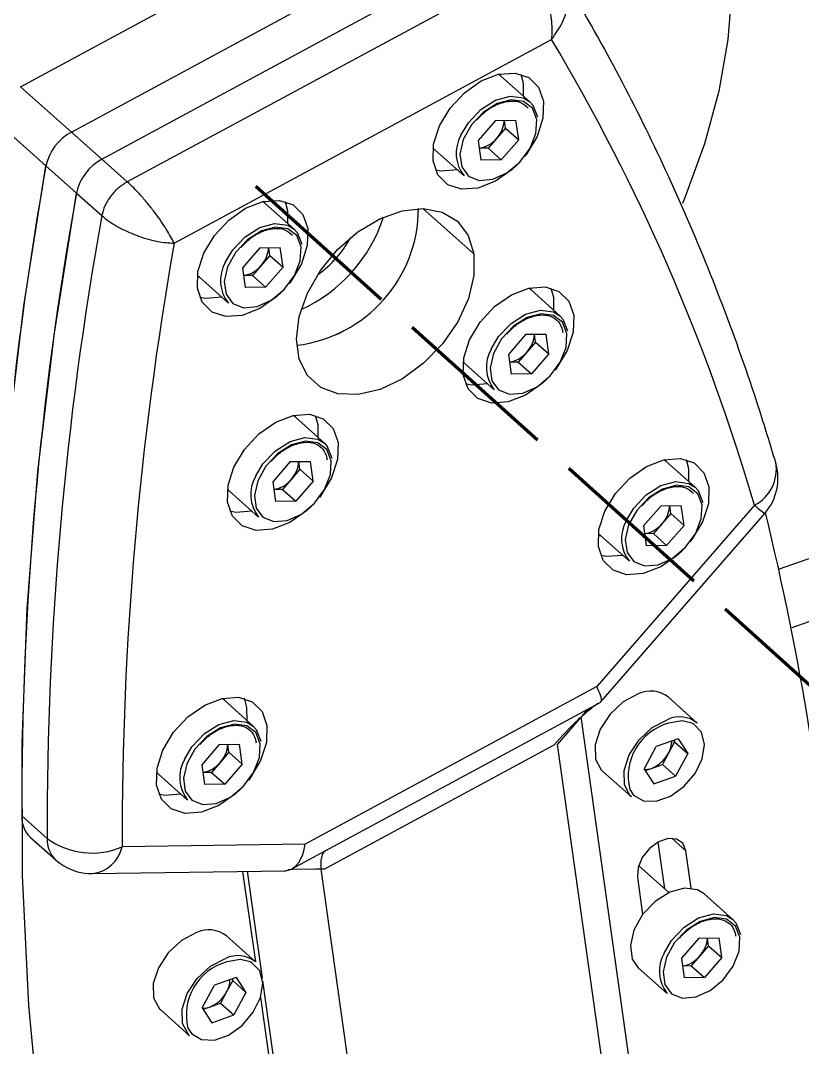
# Model space of a CAD drawing. Header units: millimetres. Extents: x -253 to 12701, y 1223 to 2077.
# Drawn here: x 3784.7 to 3840.4, y 1690.2 to 1763.3 of the extents above; entities that cross this region are included whole.
import ezdxf

# ---------------------------------------------------------------- set-up
doc = ezdxf.new("R2010")
doc.units = ezdxf.units.MM
doc.linetypes.add('ACAD_ISO02W100', pattern=[15, 12, -3])
doc.layers.add('Net Duc', color=7, linetype='ACAD_ISO02W100', lineweight=70)

msp = doc.modelspace()

# ---------------------------------------------------------------- linework, layer by layer
at = {"color": 7, "linetype": 'Continuous', "lineweight": 25}
for p, q in [((3784.667, 1758.596), (3813.093, 1773.952)), ((3788.289, 1755.373), (3816.715, 1770.729)), ((3790.462, 1753.439), (3818.888, 1768.795)), ((3820.699, 1767.183), (3792.273, 1751.827)), ((3795.618, 1747.451), (3822.507, 1761.977)), ((3818.891, 1759.363), (3818.725, 1759.492)), ((3820.956, 1757.526), (3818.891, 1759.363)), ((3788.289, 1755.373), (3784.667, 1758.596)), ((3786.476, 1752.965), (3782.854, 1756.189)), ((3818.521, 1756.203), (3817.277, 1754.773)), ((3818.521, 1756.203), (3819.964, 1756.225)), ((3819.221, 1755.655), (3819.143, 1756.212)), ((3820.163, 1754.817), (3819.964, 1756.225)), ((3790.462, 1753.439), (3788.289, 1755.373)), ((3819.221, 1755.655), (3818.599, 1754.94)), ((3819.221, 1755.655), (3820.163, 1754.817)), ((3817.277, 1754.773), (3817.476, 1753.365)), ((3818.599, 1754.94), (3817.977, 1754.225)), ((3820.163, 1754.817), (3818.919, 1753.387)), ((3814.056, 1754.245), (3814.203, 1754.095)), ((3814.203, 1754.095), (3816.267, 1752.258)), ((3817.977, 1754.225), (3817.356, 1754.216)), ((3817.977, 1754.225), (3818.919, 1753.387)), ((3786.476, 1752.965), (3788.649, 1751.031)), ((3790.462, 1753.439), (3792.273, 1751.827)), ((3818.919, 1753.387), (3817.476, 1753.365)), ((3788.649, 1751.031), (3790.46, 1749.42)), ((3802.1, 1750.292), (3801.933, 1750.42)), ((3804.164, 1748.454), (3802.1, 1750.292)), ((3801.73, 1747.131), (3800.486, 1745.702)), ((3801.73, 1747.131), (3803.172, 1747.153)), ((3802.429, 1746.584), (3802.351, 1747.141)), ((3803.371, 1745.746), (3803.172, 1747.153)), ((3802.429, 1746.584), (3801.807, 1745.869)), ((3802.429, 1746.584), (3803.371, 1745.746)), ((3800.486, 1745.702), (3800.684, 1744.294)), ((3801.807, 1745.869), (3801.185, 1745.154)), ((3803.371, 1745.746), (3802.127, 1744.316)), ((3797.264, 1745.174), (3797.411, 1745.024)), ((3797.411, 1745.024), (3799.475, 1743.186)), ((3801.185, 1745.154), (3800.564, 1745.145)), ((3801.185, 1745.154), (3802.127, 1744.316)), ((3802.127, 1744.316), (3800.684, 1744.294)), ((3821.042, 1744.124), (3820.876, 1744.253)), ((3823.107, 1742.287), (3821.042, 1744.124)), ((3820.672, 1740.964), (3819.428, 1739.534)), ((3820.672, 1740.964), (3822.115, 1740.986)), ((3821.372, 1740.416), (3821.293, 1740.973)), ((3822.314, 1739.578), (3822.115, 1740.986)), ((3821.372, 1740.416), (3820.75, 1739.701)), ((3821.372, 1740.416), (3822.314, 1739.578)), ((3819.428, 1739.534), (3819.627, 1738.126)), ((3820.75, 1739.701), (3820.128, 1738.986)), ((3822.314, 1739.578), (3821.07, 1738.148)), ((3816.206, 1739.006), (3816.353, 1738.856)), ((3816.353, 1738.856), (3818.418, 1737.019)), ((3820.128, 1738.986), (3819.507, 1738.977)), ((3820.128, 1738.986), (3821.07, 1738.148)), ((3821.07, 1738.148), (3819.627, 1738.126)), ((3878.484, 1738.217), (3838.722, 1724.239)), ((3804.25, 1735.053), (3804.084, 1735.181)), ((3806.315, 1733.215), (3804.25, 1735.053)), ((3882.106, 1734.994), (3839.627, 1720.06)), ((3803.88, 1731.892), (3802.636, 1730.463)), ((3803.88, 1731.892), (3805.323, 1731.914)), ((3804.58, 1731.345), (3804.502, 1731.902)), ((3805.522, 1730.507), (3805.323, 1731.914)), ((3830.674, 1731.901), (3830.507, 1732.03)), ((3832.738, 1730.064), (3830.674, 1731.901)), ((3804.58, 1731.345), (3803.958, 1730.63)), ((3804.58, 1731.345), (3805.522, 1730.507)), ((3802.636, 1730.463), (3802.835, 1729.055)), ((3803.958, 1730.63), (3803.336, 1729.915)), ((3805.522, 1730.507), (3804.278, 1729.077)), ((3799.415, 1729.935), (3799.562, 1729.785)), ((3799.562, 1729.785), (3801.626, 1727.947)), ((3803.336, 1729.915), (3802.715, 1729.906)), ((3803.336, 1729.915), (3804.278, 1729.077)), ((3804.278, 1729.077), (3802.835, 1729.055)), ((3836.968, 1728.795), (3825.725, 1715.874)), ((3826.011, 1714.774), (3837.697, 1728.203)), ((3830.304, 1728.741), (3829.06, 1727.311)), ((3830.304, 1728.741), (3831.746, 1728.763)), ((3831.003, 1728.193), (3830.381, 1727.478)), ((3831.003, 1728.193), (3830.925, 1728.75)), ((3831.003, 1728.193), (3831.945, 1727.355)), ((3831.945, 1727.355), (3831.746, 1728.763)), ((3830.381, 1727.478), (3829.759, 1726.764)), ((3831.945, 1727.355), (3830.701, 1725.926)), ((3825.838, 1726.784), (3825.985, 1726.633)), ((3825.985, 1726.633), (3828.049, 1724.796)), ((3829.06, 1727.311), (3829.258, 1725.904)), ((3829.759, 1726.764), (3829.138, 1726.754)), ((3829.759, 1726.764), (3830.701, 1725.926)), ((3830.701, 1725.926), (3829.258, 1725.904)), ((3825.725, 1715.874), (3804.947, 1704.65)), ((3799.189, 1714.893), (3799.023, 1715.021)), ((3832.891, 1713.272), (3830.827, 1715.109)), ((3801.254, 1713.055), (3799.189, 1714.893)), ((3804.009, 1702.879), (3825.973, 1714.744)), ((3825.094, 1714.269), (3822.896, 1711.743)), ((3831.856, 1662.318), (3824.604, 1713.706)), ((3831.528, 1712.152), (3829.968, 1711.604)), ((3831.203, 1712.038), (3831.274, 1711.927)), ((3831.528, 1712.152), (3832.216, 1711.089)), ((3798.819, 1711.732), (3797.575, 1710.303)), ((3798.819, 1711.732), (3800.262, 1711.754)), ((3799.519, 1711.185), (3799.44, 1711.742)), ((3800.461, 1710.346), (3800.262, 1711.754)), ((3806.292, 1702.864), (3822.685, 1711.72)), ((3829.095, 1709.992), (3829.968, 1711.604)), ((3831.274, 1711.927), (3830.838, 1711.122)), ((3831.274, 1711.927), (3832.216, 1711.089)), ((3799.519, 1711.185), (3798.897, 1710.47)), ((3799.519, 1711.185), (3800.461, 1710.346)), ((3830.838, 1711.122), (3830.402, 1710.316)), ((3832.216, 1711.089), (3831.343, 1709.478)), ((3797.575, 1710.303), (3797.774, 1708.895)), ((3798.897, 1710.47), (3798.275, 1709.755)), ((3800.461, 1710.346), (3799.217, 1708.917)), ((3826.138, 1709.841), (3828.203, 1708.003)), ((3829.095, 1709.992), (3829.783, 1708.93)), ((3829.167, 1709.882), (3829.622, 1710.042)), ((3829.622, 1710.042), (3830.402, 1710.316)), ((3830.402, 1710.316), (3831.343, 1709.478)), ((3794.353, 1709.775), (3794.501, 1709.625)), ((3794.501, 1709.625), (3796.565, 1707.787)), ((3798.275, 1709.755), (3797.654, 1709.746)), ((3798.275, 1709.755), (3799.217, 1708.917)), ((3829.783, 1708.93), (3831.343, 1709.478)), ((3799.217, 1708.917), (3797.774, 1708.895)), ((3786.561, 1705.044), (3784.75, 1706.656)), ((3785.367, 1705.125), (3787.178, 1703.513)), ((3830.566, 1701.454), (3830.096, 1704.787)), ((3804.947, 1704.65), (3791.908, 1704.452)), ((3806.516, 1704.241), (3806.354, 1704.13)), ((3832.459, 1701.503), (3832.083, 1704.169)), ((3789.793, 1702.54), (3803.541, 1702.748)), ((3800.495, 1702.702), (3801.403, 1696.266)), ((3804.07, 1702.83), (3803.724, 1702.803)), ((3805.704, 1702.855), (3804.07, 1702.83)), ((3805.704, 1702.855), (3804.07, 1702.83)), ((3806.079, 1702.86), (3805.704, 1702.855)), ((3830.858, 1701.194), (3828.706, 1703.109)), ((3828.62, 1702.299), (3828.996, 1699.632)), ((3835.432, 1699.269), (3833.368, 1701.106)), ((3801.407, 1696.263), (3799.342, 1698.1)), ((3832.998, 1697.946), (3831.754, 1696.516)), ((3832.998, 1697.946), (3834.441, 1697.967)), ((3833.698, 1697.398), (3833.076, 1696.683)), ((3833.698, 1697.398), (3833.619, 1697.955)), ((3833.698, 1697.398), (3834.639, 1696.56)), ((3834.639, 1696.56), (3834.441, 1697.967)), ((3833.076, 1696.683), (3832.454, 1695.968)), ((3831.754, 1696.516), (3831.953, 1695.108)), ((3832.454, 1695.968), (3831.833, 1695.959)), ((3832.454, 1695.968), (3833.395, 1695.13)), ((3834.639, 1696.56), (3833.395, 1695.13)), ((3800.043, 1695.143), (3798.483, 1694.595)), ((3800.043, 1695.143), (3800.731, 1694.081)), ((3828.679, 1695.838), (3830.744, 1694)), ((3797.611, 1692.984), (3798.483, 1694.595)), ((3799.79, 1694.919), (3799.353, 1694.113)), ((3799.718, 1695.029), (3799.79, 1694.919)), ((3799.79, 1694.919), (3800.731, 1694.081)), ((3833.395, 1695.13), (3831.953, 1695.108)), ((3799.353, 1694.113), (3798.917, 1693.308)), ((3800.731, 1694.081), (3799.859, 1692.47)), ((3801.762, 1693.724), (3807.444, 1653.464)), ((3797.611, 1692.984), (3798.299, 1691.921)), ((3797.682, 1692.874), (3798.137, 1693.033)), ((3798.137, 1693.033), (3798.917, 1693.308)), ((3798.917, 1693.308), (3799.859, 1692.47)), ((3794.654, 1692.832), (3796.718, 1690.995)), ((3798.299, 1691.921), (3799.859, 1692.47))]:
    msp.add_line(p, q, dxfattribs=at)
at = {"color": 8, "linetype": 'Continuous', "lineweight": 25}
for p, q in [((3813.324, 1749.934), (3816.972, 1746.686)), ((3822.896, 1711.743), (3830.002, 1661.394)), ((3832.083, 1704.169), (3831.08, 1705.063)), ((3800.811, 1702.707), (3801.884, 1695.1)), ((3812.784, 1655.342), (3806.078, 1702.861)), ((3801.911, 1694.911), (3807.746, 1653.57))]:
    msp.add_line(p, q, dxfattribs=at)
at = {"color": 7, "linetype": 'Continuous', "lineweight": 25, "flags": 128}
for points in [[(3835.352, 1765.534), (3835.073, 1761.961), (3834.42, 1758.279), (3833.4, 1754.528), (3832.023, 1750.75), (3831.832, 1750.289)], [(3814.06, 1753.314), (3814.097, 1754.521), (3814.516, 1755.819), (3815.275, 1757.079), (3816.3, 1758.179), (3817.492, 1759.011), (3818.733, 1759.493), (3819.901, 1759.579), (3820.883, 1759.259), (3821.583, 1758.565), (3821.931, 1757.566), (3821.895, 1756.358), (3821.476, 1755.06), (3820.717, 1753.8), (3820.605, 1753.655)], [(3820.313, 1759.501), (3820.483, 1758.855), (3820.489, 1757.941)], [(3821.449, 1756.269), (3821.138, 1757.064), (3820.501, 1757.553), (3819.624, 1757.669), (3818.624, 1757.397), (3817.637, 1756.773), (3816.797, 1755.883), (3816.216, 1754.845), (3815.974, 1753.801), (3816.102, 1752.891), (3816.584, 1752.238), (3817.355, 1751.93), (3818.31, 1752.01), (3819.32, 1752.465), (3820.249, 1753.235), (3820.972, 1754.216), (3821.391, 1755.275), (3821.449, 1756.269)], [(3820.956, 1757.526), (3821.169, 1757.292), (3821.498, 1756.451)], [(3803.176, 1625.235), (3800.955, 1629.27), (3797.362, 1636.568), (3794.149, 1644.157), (3791.32, 1652.027), (3788.881, 1660.163), (3786.835, 1668.552), (3785.186, 1677.179), (3783.937, 1686.031), (3783.089, 1695.091), (3782.645, 1704.345), (3782.605, 1713.778), (3782.969, 1723.372), (3783.737, 1733.113), (3784.906, 1742.983), (3786.476, 1752.965)], [(3820.071, 1753.056), (3819.691, 1752.7), (3818.5, 1751.868), (3817.259, 1751.386), (3816.09, 1751.3), (3815.108, 1751.62), (3814.409, 1752.314), (3814.06, 1753.314)], [(3815.801, 1752.673), (3814.642, 1752.59), (3814.23, 1752.667)], [(3803.299, 1627.014), (3803.128, 1627.336), (3799.535, 1634.634), (3796.322, 1642.223), (3793.493, 1650.093), (3791.054, 1658.229), (3789.008, 1666.618), (3787.359, 1675.245), (3786.11, 1684.097), (3785.262, 1693.157), (3784.818, 1702.411), (3784.778, 1711.844), (3785.142, 1721.438), (3785.91, 1731.179), (3787.079, 1741.049), (3788.649, 1751.031)], [(3797.269, 1744.242), (3797.305, 1745.45), (3797.724, 1746.748), (3798.483, 1748.008), (3799.509, 1749.108), (3800.7, 1749.94), (3801.941, 1750.422), (3803.11, 1750.508), (3804.092, 1750.188), (3804.791, 1749.494), (3805.14, 1748.494), (3805.103, 1747.287), (3804.684, 1745.989), (3803.925, 1744.729), (3803.813, 1744.584)], [(3803.521, 1750.43), (3803.691, 1749.784), (3803.697, 1748.87)], [(3816.972, 1746.686), (3816.975, 1745.158), (3816.582, 1743.512), (3815.818, 1741.852), (3814.73, 1740.282), (3813.388, 1738.901), (3811.876, 1737.795), (3810.288, 1737.034), (3808.724, 1736.665), (3807.283, 1736.713), (3806.055, 1737.173), (3805.117, 1738.018), (3804.529, 1739.193), (3804.327, 1740.626), (3804.524, 1742.225), (3805.107, 1743.891), (3806.04, 1745.519), (3807.264, 1747.007), (3808.703, 1748.26), (3810.266, 1749.201), (3811.854, 1749.771), (3813.368, 1749.932), (3814.713, 1749.676), (3815.805, 1749.018), (3816.574, 1748.001), (3816.972, 1746.686)], [(3804.657, 1747.198), (3804.347, 1747.993), (3803.709, 1748.481), (3802.832, 1748.597), (3801.832, 1748.325), (3800.846, 1747.702), (3800.005, 1746.812), (3799.425, 1745.774), (3799.182, 1744.73), (3799.31, 1743.82), (3799.792, 1743.167), (3800.563, 1742.859), (3801.518, 1742.938), (3802.528, 1743.394), (3803.458, 1744.164), (3804.18, 1745.145), (3804.599, 1746.204), (3804.657, 1747.198)], [(3804.164, 1748.454), (3804.377, 1748.22), (3804.706, 1747.38)], [(3803.279, 1743.984), (3802.9, 1743.629), (3801.708, 1742.797), (3800.467, 1742.315), (3799.299, 1742.229), (3798.316, 1742.549), (3797.617, 1743.243), (3797.269, 1744.242)], [(3816.211, 1738.075), (3816.248, 1739.282), (3816.666, 1740.58), (3817.425, 1741.84), (3818.451, 1742.94), (3819.642, 1743.772), (3820.883, 1744.254), (3822.052, 1744.34), (3823.034, 1744.02), (3823.734, 1743.326), (3824.082, 1742.327), (3824.045, 1741.119), (3823.627, 1739.821), (3822.868, 1738.561), (3822.755, 1738.416)], [(3822.463, 1744.262), (3822.633, 1743.616), (3822.64, 1742.702)], [(3799.009, 1743.602), (3797.85, 1743.519), (3797.439, 1743.596)], [(3823.6, 1741.03), (3823.289, 1741.825), (3822.652, 1742.314), (3821.774, 1742.43), (3820.775, 1742.158), (3819.788, 1741.534), (3818.948, 1740.644), (3818.367, 1739.606), (3818.124, 1738.562), (3818.253, 1737.652), (3818.735, 1736.999), (3819.505, 1736.691), (3820.46, 1736.771), (3821.471, 1737.226), (3822.4, 1737.996), (3823.123, 1738.977), (3823.542, 1740.036), (3823.6, 1741.03)], [(3823.107, 1742.287), (3823.32, 1742.053), (3823.648, 1741.212)], [(3822.222, 1737.817), (3821.842, 1737.461), (3820.651, 1736.629), (3819.41, 1736.147), (3818.241, 1736.061), (3817.259, 1736.381), (3816.559, 1737.075), (3816.211, 1738.075)], [(3817.951, 1737.434), (3816.792, 1737.351), (3816.381, 1737.428)], [(3799.419, 1729.003), (3799.456, 1730.211), (3799.875, 1731.509), (3800.634, 1732.769), (3801.659, 1733.869), (3802.851, 1734.701), (3804.092, 1735.183), (3805.26, 1735.269), (3806.242, 1734.949), (3806.942, 1734.255), (3807.29, 1733.255), (3807.254, 1732.048), (3806.835, 1730.75), (3806.076, 1729.49), (3805.963, 1729.345)], [(3805.672, 1735.191), (3805.842, 1734.545), (3805.848, 1733.631)], [(3806.808, 1731.959), (3806.497, 1732.754), (3805.86, 1733.242), (3804.983, 1733.358), (3803.983, 1733.086), (3802.996, 1732.463), (3802.156, 1731.573), (3801.575, 1730.535), (3801.333, 1729.491), (3801.461, 1728.581), (3801.943, 1727.928), (3802.714, 1727.62), (3803.669, 1727.699), (3804.679, 1728.155), (3805.608, 1728.925), (3806.331, 1729.906), (3806.75, 1730.965), (3806.808, 1731.959)], [(3806.315, 1733.215), (3806.528, 1732.981), (3806.857, 1732.141)], [(3825.842, 1725.852), (3825.879, 1727.06), (3826.298, 1728.357), (3827.057, 1729.618), (3828.082, 1730.718), (3829.274, 1731.55), (3830.515, 1732.032), (3831.684, 1732.117), (3832.666, 1731.797), (3833.365, 1731.104), (3833.714, 1730.104), (3833.677, 1728.896), (3833.258, 1727.599), (3832.499, 1726.338), (3832.387, 1726.193)], [(3832.095, 1732.04), (3832.265, 1731.393), (3832.271, 1730.479)], [(3833.231, 1728.807), (3832.921, 1729.602), (3832.283, 1730.091), (3831.406, 1730.207), (3830.406, 1729.935), (3829.42, 1729.312), (3828.579, 1728.421), (3827.998, 1727.384), (3827.756, 1726.339), (3827.884, 1725.429), (3828.366, 1724.776), (3829.137, 1724.469), (3830.092, 1724.548), (3831.102, 1725.003), (3832.032, 1725.774), (3832.754, 1726.754), (3833.173, 1727.813), (3833.231, 1728.807)], [(3832.738, 1730.064), (3832.951, 1729.83), (3833.28, 1728.989)], [(3805.43, 1728.745), (3805.05, 1728.39), (3803.859, 1727.558), (3802.618, 1727.076), (3801.449, 1726.99), (3800.467, 1727.31), (3799.768, 1728.004), (3799.419, 1729.003)], [(3801.16, 1728.363), (3800.001, 1728.28), (3799.589, 1728.357)], [(3831.853, 1725.594), (3831.474, 1725.238), (3830.282, 1724.406), (3829.041, 1723.924), (3827.873, 1723.839), (3826.89, 1724.159), (3826.191, 1724.852), (3825.842, 1725.852)], [(3827.583, 1725.211), (3826.424, 1725.128), (3826.013, 1725.206)], [(3794.358, 1708.843), (3794.395, 1710.051), (3794.813, 1711.349), (3795.572, 1712.609), (3796.598, 1713.709), (3797.789, 1714.541), (3799.03, 1715.023), (3800.199, 1715.108), (3801.181, 1714.789), (3801.881, 1714.095), (3802.229, 1713.095), (3802.192, 1711.888), (3801.774, 1710.59), (3801.015, 1709.329), (3800.902, 1709.185)], [(3800.61, 1715.031), (3800.78, 1714.385), (3800.787, 1713.471)], [(3828.681, 1715.347), (3827.619, 1714.785), (3826.673, 1713.91), (3825.972, 1712.842), (3825.61, 1711.724), (3825.636, 1710.707), (3826.046, 1709.93), (3826.138, 1709.841)], [(3828.203, 1708.003), (3828.111, 1708.092), (3827.701, 1708.87), (3827.675, 1709.886), (3828.037, 1711.004), (3828.738, 1712.073), (3829.683, 1712.947), (3830.745, 1713.51)], [(3801.747, 1711.799), (3801.436, 1712.594), (3800.799, 1713.082), (3799.921, 1713.198), (3798.922, 1712.926), (3797.935, 1712.303), (3797.095, 1711.412), (3796.514, 1710.375), (3796.271, 1709.331), (3796.4, 1708.421), (3796.882, 1707.768), (3797.652, 1707.46), (3798.607, 1707.539), (3799.618, 1707.995), (3800.547, 1708.765), (3801.27, 1709.746), (3801.689, 1710.805), (3801.747, 1711.799)], [(3801.254, 1713.055), (3801.467, 1712.821), (3801.795, 1711.98)], [(3828.082, 1708.534), (3828.352, 1708.134), (3829.051, 1707.724), (3829.967, 1707.694), (3830.976, 1708.049), (3831.941, 1708.74), (3832.733, 1709.674), (3833.244, 1710.726), (3833.406, 1711.752), (3833.196, 1712.615), (3832.643, 1713.198), (3832.506, 1713.269)], [(3800.369, 1708.585), (3799.989, 1708.229), (3798.798, 1707.398), (3797.557, 1706.915), (3796.388, 1706.83), (3795.406, 1707.15), (3794.706, 1707.844), (3794.358, 1708.843)], [(3796.098, 1708.203), (3794.939, 1708.119), (3794.528, 1708.197)], [(3832.083, 1704.169), (3831.866, 1704.7), (3831.419, 1705.007), (3830.809, 1705.044), (3830.13, 1704.806), (3829.484, 1704.328), (3828.97, 1703.684), (3828.667, 1702.971), (3828.62, 1702.299)], [(3833.368, 1701.106), (3832.907, 1701.389), (3831.979, 1701.511), (3830.922, 1701.224), (3829.878, 1700.564), (3828.989, 1699.622), (3828.375, 1698.525), (3828.119, 1697.421), (3828.254, 1696.458), (3828.679, 1695.838)], [(3835.925, 1698.012), (3835.615, 1698.807), (3834.978, 1699.295), (3834.1, 1699.412), (3833.1, 1699.14), (3832.114, 1698.516), (3831.273, 1697.626), (3830.693, 1696.588), (3830.45, 1695.544), (3830.579, 1694.634), (3831.061, 1693.981), (3831.831, 1693.673), (3832.786, 1693.753), (3833.796, 1694.208), (3834.726, 1694.978), (3835.449, 1695.959), (3835.867, 1697.018), (3835.925, 1698.012)], [(3835.432, 1699.269), (3835.646, 1699.035), (3835.974, 1698.194)], [(3797.196, 1698.339), (3796.134, 1697.776), (3795.189, 1696.901), (3794.488, 1695.833), (3794.126, 1694.715), (3794.152, 1693.699), (3794.562, 1692.921), (3794.654, 1692.832)], [(3796.718, 1690.995), (3796.626, 1691.084), (3796.216, 1691.861), (3796.19, 1692.878), (3796.552, 1693.996), (3797.253, 1695.064), (3798.199, 1695.939), (3799.261, 1696.501)], [(3796.597, 1691.525), (3796.868, 1691.126), (3797.567, 1690.716), (3798.483, 1690.686), (3799.491, 1691.04), (3800.457, 1691.731), (3801.248, 1692.666), (3801.76, 1693.717), (3801.921, 1694.744), (3801.711, 1695.606), (3801.159, 1696.189), (3801.021, 1696.26)]]:
    msp.add_lwpolyline(points, dxfattribs=at)
at = {"color": 8, "linetype": 'Continuous', "lineweight": 25, "flags": 128}
for points in [[(3816.047, 1755.142), (3816.577, 1756.042), (3817.466, 1756.984), (3818.51, 1757.644), (3819.567, 1757.931), (3820.495, 1757.808), (3820.956, 1757.526)], [(3799.255, 1746.071), (3799.786, 1746.971), (3800.674, 1747.913), (3801.718, 1748.572), (3802.775, 1748.86), (3803.704, 1748.737), (3804.164, 1748.454)], [(3818.197, 1739.903), (3818.728, 1740.803), (3819.617, 1741.745), (3820.66, 1742.405), (3821.718, 1742.692), (3822.646, 1742.569), (3823.107, 1742.287)], [(3801.406, 1730.832), (3801.936, 1731.732), (3802.825, 1732.674), (3803.869, 1733.333), (3804.926, 1733.621), (3805.854, 1733.498), (3806.315, 1733.215)], [(3827.829, 1727.681), (3828.36, 1728.581), (3829.248, 1729.522), (3830.292, 1730.182), (3831.349, 1730.469), (3832.278, 1730.347), (3832.738, 1730.064)], [(3796.345, 1710.672), (3796.875, 1711.572), (3797.764, 1712.514), (3798.807, 1713.173), (3799.865, 1713.461), (3800.793, 1713.338), (3801.254, 1713.055)], [(3832.506, 1713.269), (3831.822, 1713.422), (3830.843, 1713.256)], [(3830.523, 1696.885), (3831.054, 1697.785), (3831.943, 1698.727), (3832.986, 1699.386), (3834.043, 1699.674), (3834.972, 1699.551), (3835.432, 1699.269)], [(3801.021, 1696.26), (3800.337, 1696.413), (3799.358, 1696.248)]]:
    msp.add_lwpolyline(points, dxfattribs=at)
at = {"color": 7, "linetype": 'Continuous', "lineweight": 25}
for centre, radius, start, end in [((3698.92, 1688.374), 143.844, 16.3202, 30.77619), ((3817.168, 1756.288), 1.966, 316.70557, 357.77611), ((3790.015, 1752.187), 3.623, 118.4463, 167.59371), ((3818.3, 1753.864), 2.591, 150.43246, 218.30653), ((3817.045, 1756.191), 1.995, 278.95147, 321.17384), ((4039.087, 1708.033), 256.576, 169.91408, 176.722), ((3792.188, 1750.253), 3.623, 118.4463, 167.59371), ((4031.752, 1707.311), 247.003, 169.80477, 180.15206), ((4033.563, 1705.699), 247.003, 169.80477, 180.15206), ((3803.175, 1749.96), 9.846, 276.82462, 359.8374), ((3803.173, 1749.961), 9.848, 276.83361, 359.82841), ((3800.075, 1752.719), 10.996, 294.61873, 342.01762), ((3801.437, 1751.507), 7.676, 304.99849, 331.66352), ((4035.137, 1705.127), 243.23, 169.97918, 180.15898), ((3800.377, 1747.217), 1.966, 316.70557, 357.77611), ((3801.509, 1744.792), 2.591, 150.43246, 218.30653), ((3800.253, 1747.119), 1.995, 278.95147, 321.17384), ((3819.319, 1741.049), 1.966, 316.70557, 357.77611), ((3820.451, 1738.625), 2.591, 150.43246, 218.30653), ((3819.196, 1740.952), 1.995, 278.95147, 321.17384), ((3802.527, 1731.978), 1.966, 316.70557, 357.77611), ((3834.795, 1730.729), 3.847, 318.97024, 16.54512), ((3803.659, 1729.553), 2.591, 150.43246, 218.30653), ((3802.404, 1731.88), 1.995, 278.95147, 321.17384), ((3828.951, 1728.826), 1.966, 316.70557, 357.77611), ((3642.637, 1680.65), 200.836, 355.79957, 13.71375), ((3830.083, 1726.402), 2.591, 150.43246, 218.30653), ((3828.827, 1728.729), 1.995, 278.95147, 321.17384), ((3829.563, 1713.506), 2.041, 51.737, 115.59845), ((3831.627, 1711.669), 2.041, 51.737, 115.59845), ((3829.362, 1711.976), 1.706, 329.9354, 0.46145), ((3797.466, 1711.818), 1.966, 316.70557, 357.77611), ((3798.598, 1709.393), 2.591, 150.43246, 218.30653), ((3828.777, 1712.218), 2.334, 291.2102, 331.98675), ((3797.343, 1711.72), 1.995, 278.95147, 321.17384), ((3829.167, 1711.275), 1.314, 267.74809, 290.24935), ((3786.724, 1706.561), 1.976, 177.25732, 226.61971), ((3789.755, 1709.455), 5.446, 234.09072, 293.28324), ((3789.735, 1706.386), 3.847, 228.33101, 270.86741), ((3798.078, 1696.498), 2.041, 51.737, 115.59845), ((3831.645, 1698.031), 1.966, 316.70557, 357.77611), ((3800.143, 1694.66), 2.041, 51.737, 115.59845), ((3832.777, 1695.607), 2.591, 150.43246, 218.30653), ((3831.522, 1697.934), 1.995, 278.95147, 321.17384), ((3797.877, 1694.968), 1.706, 329.9354, 0.46145), ((3797.293, 1695.21), 2.334, 291.2102, 331.98675), ((3797.682, 1694.266), 1.314, 267.74809, 290.24935)]:
    msp.add_arc(centre, radius, start, end, dxfattribs=at)
at = {"color": 8, "linetype": 'Continuous', "lineweight": 25}
for centre, radius, start, end in [((3835.655, 1731.344), 2.868, 297.24677, 9.64021), ((3842.849, 1735.301), 8.77, 227.88545, 234.01897), ((3831.889, 1709.476), 3.922, 105.47012, 193.907), ((3788.564, 1704.961), 2.005, 177.62705, 226.24997), ((3789.478, 1705.014), 2.494, 277.25673, 346.98427), ((3800.405, 1692.468), 3.922, 105.47012, 193.907)]:
    msp.add_arc(centre, radius, start, end, dxfattribs=at)
at = {"color": 7, "linetype": 'Continuous', "lineweight": 25}
for centre, major_axis, ratio, start_param, end_param in [((3823.552, 1717.808), (-2.442, 3.051), 0.183856, 3.108207, 3.888295), ((3802.774, 1706.584), (-0.992, 3.801), 0.521698, 3.085841, 4.048707)]:
    msp.add_ellipse(centre, major_axis=major_axis, ratio=ratio, start_param=start_param, end_param=end_param, dxfattribs=at)
for points, knots in [([(3790.574, 1779.922), (3790.004, 1779.511), (3788.352, 1778.323), (3785.705, 1776.158), (3782.704, 1773.369), (3779.879, 1770.371), (3777.254, 1767.198), (3774.857, 1763.878), (3772.71, 1760.444), (3770.834, 1756.929), (3769.247, 1753.366), (3767.966, 1749.788), (3767.003, 1746.23), (3766.369, 1742.725), (3766.074, 1739.31), (3766.112, 1736.011), (3766.521, 1732.886), (3766.985, 1730.69), (3767.412, 1729.613), (3767.479, 1729.445)], [0, 0, 0, 0, 0.033557, 0.09715, 0.160751, 0.224348, 0.287945, 0.351549, 0.415164, 0.478796, 0.542451, 0.606132, 0.669839, 0.733569, 0.797307, 0.861023, 0.924677, 0.988214, 1, 1, 1, 1]), ([(3820.699, 1767.183), (3820.844, 1767.04), (3821.139, 1766.747), (3821.55, 1766.144), (3821.916, 1765.44), (3822.282, 1764.467), (3822.558, 1763.232), (3822.524, 1762.39), (3822.507, 1761.977)], [0, 0, 0, 0, 0.127368, 0.258891, 0.39486, 0.530563, 0.769796, 1, 1, 1, 1]), ([(3838.482, 1731.824), (3838.08, 1733.141), (3836.92, 1736.938), (3834.752, 1743.05), (3831.876, 1750.079), (3828.675, 1756.861), (3825.741, 1762.354), (3823.832, 1765.547), (3823.182, 1766.635)], [0, 0, 0, 0, 0.10525, 0.303569, 0.501779, 0.699835, 0.897733, 1, 1, 1, 1]), ([(3817.158, 1756.21), (3817.339, 1756.408), (3817.774, 1756.886), (3818.627, 1757.38), (3819.535, 1757.627), (3820.335, 1757.546), (3820.671, 1757.244), (3820.839, 1757.092)], [0, 0, 0, 0, 0.150909, 0.363655, 0.575347, 0.786463, 1, 1, 1, 1]), ([(3795.618, 1747.451), (3795.447, 1747.772), (3795.104, 1748.42), (3794.403, 1749.427), (3793.766, 1750.243), (3793.245, 1750.854), (3792.733, 1751.401), (3792.425, 1751.687), (3792.273, 1751.827)], [0, 0, 0, 0, 0.2352, 0.473439, 0.605146, 0.741108, 0.872629, 1, 1, 1, 1]), ([(3790.46, 1749.42), (3790.617, 1749.29), (3790.935, 1749.027), (3791.559, 1748.64), (3792.278, 1748.274), (3793.252, 1747.881), (3794.457, 1747.533), (3795.236, 1747.478), (3795.618, 1747.451)], [0, 0, 0, 0, 0.125817, 0.255997, 0.390822, 0.530544, 0.769802, 1, 1, 1, 1]), ([(3800.367, 1747.139), (3800.547, 1747.337), (3800.983, 1747.815), (3801.836, 1748.309), (3802.744, 1748.556), (3803.543, 1748.475), (3803.879, 1748.173), (3804.048, 1748.021)], [0, 0, 0, 0, 0.150909, 0.363655, 0.575347, 0.786463, 1, 1, 1, 1]), ([(3819.309, 1740.971), (3819.49, 1741.169), (3819.925, 1741.647), (3820.777, 1742.14), (3821.689, 1742.391), (3822.475, 1742.295), (3823.024, 1741.904), (3823.246, 1741.435), (3823.294, 1741.14), (3823.3, 1741.1)], [0, 0, 0, 0, 0.121895, 0.293739, 0.464732, 0.635259, 0.807741, 0.973504, 1, 1, 1, 1]), ([(3802.517, 1731.9), (3802.698, 1732.098), (3803.133, 1732.576), (3803.985, 1733.069), (3804.897, 1733.32), (3805.683, 1733.224), (3806.233, 1732.833), (3806.454, 1732.364), (3806.502, 1732.069), (3806.509, 1732.029)], [0, 0, 0, 0, 0.121895, 0.293739, 0.464732, 0.635259, 0.807741, 0.973504, 1, 1, 1, 1]), ([(3828.941, 1728.748), (3829.121, 1728.947), (3829.557, 1729.424), (3830.409, 1729.918), (3831.318, 1730.165), (3832.117, 1730.085), (3832.453, 1729.783), (3832.622, 1729.631)], [0, 0, 0, 0, 0.150909, 0.363655, 0.575347, 0.786463, 1, 1, 1, 1]), ([(3822.685, 1711.72), (3823.242, 1712.332), (3824.072, 1713.243), (3825.139, 1714.183), (3825.62, 1714.549), (3825.815, 1714.678), (3825.85, 1714.693), (3825.853, 1714.695)], [0, 0, 0, 0, 0.5311315, 0.7914496, 0.9307092, 0.9935438, 1, 1, 1, 1]), ([(3797.456, 1711.74), (3797.637, 1711.938), (3798.072, 1712.416), (3798.924, 1712.909), (3799.836, 1713.16), (3800.622, 1713.064), (3801.171, 1712.673), (3801.393, 1712.204), (3801.441, 1711.909), (3801.447, 1711.868)], [0, 0, 0, 0, 0.121895, 0.293739, 0.464732, 0.635259, 0.807741, 0.973504, 1, 1, 1, 1]), ([(3803.541, 1702.749), (3803.547, 1702.749), (3803.569, 1702.748), (3803.618, 1702.755), (3803.654, 1702.76)], [0, 0, 0, 0, 0.269994, 1, 1, 1, 1]), ([(3806.292, 1702.864), (3806.252, 1702.863), (3806.181, 1702.862), (3806.11, 1702.861), (3806.079, 1702.86)], [0, 0, 0, 0, 0.5570148, 1, 1, 1, 1]), ([(3831.635, 1697.953), (3831.816, 1698.151), (3832.251, 1698.629), (3833.103, 1699.122), (3834.015, 1699.373), (3834.8, 1699.277), (3835.35, 1698.886), (3835.572, 1698.417), (3835.62, 1698.122), (3835.626, 1698.082)], [0, 0, 0, 0, 0.121895, 0.293739, 0.464732, 0.635259, 0.807741, 0.973504, 1, 1, 1, 1])]:
    msp.add_open_spline(points, degree=3, knots=knots, dxfattribs=at)
at = {"color": 8, "linetype": 'Continuous', "lineweight": 25}
for points, knots in [([(3822.507, 1761.977), (3822.784, 1762.36), (3823.349, 1763.142), (3823.679, 1764.318), (3823.699, 1765.248), (3823.587, 1765.877), (3823.414, 1766.2), (3823.344, 1766.332)], [0, 0, 0, 0, 0.27484, 0.56049, 0.727313, 0.888285, 1, 1, 1, 1]), ([(3806.354, 1704.13), (3806.329, 1704.114), (3806.223, 1704.05), (3806.117, 1703.8), (3806.039, 1703.398), (3806.066, 1703.039), (3806.079, 1702.86)], [0, 0, 0, 0, 0.092878, 0.395252, 0.697626, 1, 1, 1, 1])]:
    msp.add_open_spline(points, degree=3, knots=knots, dxfattribs=at)
at = {"color": 7, "linetype": 'Continuous', "lineweight": 25}
msp.add_open_spline([(3792.273, 1751.827), (3792.054, 1751.689), (3791.618, 1751.414), (3791.064, 1750.803), (3790.641, 1750.116), (3790.52, 1749.652), (3790.46, 1749.42)], degree=3, dxfattribs=at)
at = {"layer": 'Net Duc', "lineweight": 100}
msp.add_line((3801.437, 1751.507), (3954.991, 1613.246), dxfattribs=at)

doc.saveas('drawing.dxf')
